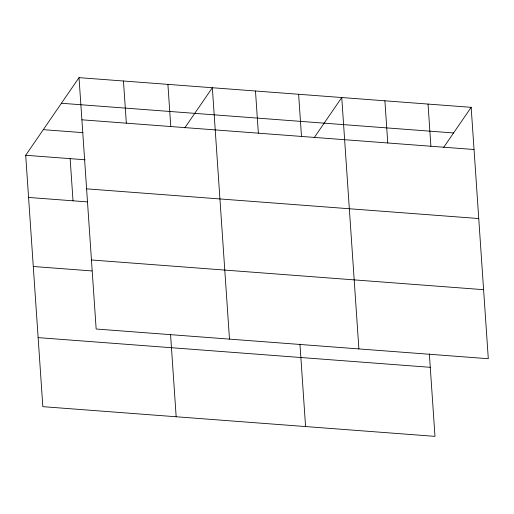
<?xml version="1.0" encoding="UTF-8"?>
<svg xmlns="http://www.w3.org/2000/svg" width="514" height="514" viewBox="0 0 514 514"><rect width="100%" height="100%" fill="white"/><g stroke="black" fill="none" stroke-linecap="round" stroke-linejoin="round"><path stroke-width="0.77" d="M429.357 353.883L434.979 436.36L42.835 406.664L25.7 155.279L79.021 77.64L471.165 107.336L488.3 358.721L96.157 329.024L79.021 77.64M184.783 127.877L212.346 87.74L229.488 339.124M314.189 137.675L341.752 97.538L358.894 348.922M443.595 147.479L471.165 107.336M61.423 103.263L453.566 132.959M81.893 119.807L474.036 149.51M43.298 129.656L82.979 132.663M25.7 155.279L85.221 159.783M86.603 188.85L478.746 218.546M28.572 197.447L87.303 201.893M91.453 259.981L483.59 289.684M33.281 266.49L92.012 270.936M38.132 337.621L430.276 367.317M428.027 104.072L430.899 146.239M384.89 100.808L387.768 142.976M298.621 94.274L301.493 136.441M299.951 344.084L305.573 426.562M255.484 91.004L258.356 133.171M167.905 84.373L170.783 126.54M170.545 334.28L176.167 416.758M123.463 81.006L126.335 123.174M70.142 158.646L73.02 200.813"/></g></svg>
